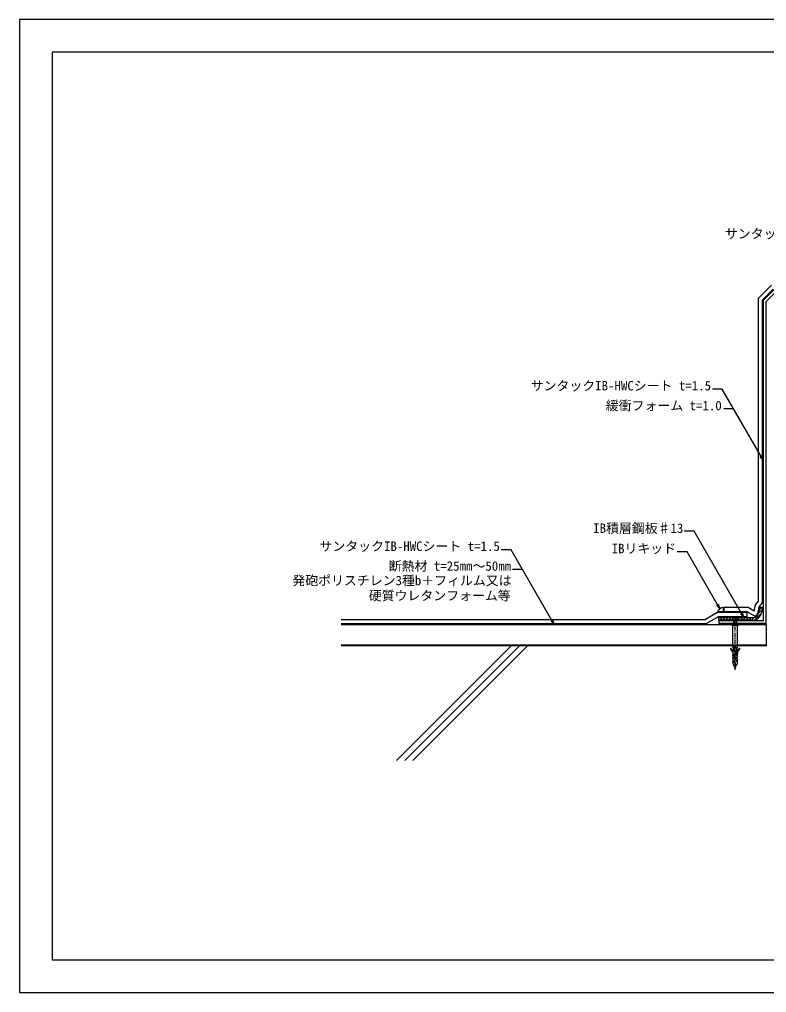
# Model space of a CAD drawing. Units: millimetres, scale not verified. Extents: x -840 to 5880, y -594 to 4158.
# Drawn here: x -840 to 2808, y -594 to 4158 of the extents above; entities that cross this region are included whole.
import ezdxf
from ezdxf.enums import TextEntityAlignment as Align

# ---------------------------------------------------------------- set-up
doc = ezdxf.new("R2010")
doc.units = ezdxf.units.MM
doc.header["$LTSCALE"] = 4
doc.linetypes.add('CHAIN1', pattern=[8, 5, -1, 1, -1])
for name, color, linetype in [('0-1_IBｼｰﾄ', 7, 'Continuous'), ('0-2_IBリキッド', 7, 'Continuous'), ('0-4_中心線', 1, 'CHAIN1'), ('0-6_図面枠', 7, 'Continuous'), ('0-7_寸法線', 7, 'Continuous'), ('0-8_文字', 5, 'Continuous'), ('0-9_断熱材', 2, 'Continuous'), ('0-A_構築線', 2, 'Continuous'), ('0-B_緩衝フォーム', 7, 'Continuous'), ('0-D_躯体', 7, 'Continuous'), ('0-E_輪郭線', 2, 'Continuous'), ('0-F_部材(積層鋼板)', 4, 'Continuous'), ('1-0_部材(ﾋﾞｽ類)', 7, 'Continuous')]:
    doc.layers.add(name, color=color, linetype=linetype)
doc.styles.add('MS Gothic', font='')
doc.styles.get('MS Gothic').set_extended_font_data('MS Gothic')

msp = doc.modelspace()

# ---------------------------------------------------------------- linework, layer by layer
at = {"layer": '0-1_IBｼｰﾄ'}
for p, q in [((2833.076, 2861.012), (2768.863, 2796.799)), ((2841.36, 2841.012), (2788.863, 2788.515)), ((2768.863, 1316.974), (2768.863, 2796.799)), ((2788.863, 1309.695), (2788.863, 2788.515)), ((2718.665, 1285.678), (2601.343, 1285.678)), ((2601.343, 1265.678), (2601.343, 1285.678)), ((2748.335, 1268.548), (2718.665, 1285.678)), ((2748.335, 1268.548), (2753.684, 1298.885)), ((2753.684, 1298.885), (2768.863, 1316.974)), ((2569.343, 1261.678), (2510.453, 1227.678)), ((2574.702, 1241.678), (2515.812, 1207.678)), ((2574.702, 1241.678), (2713.306, 1241.678)), ((2713.306, 1265.678), (2601.343, 1265.678)), ((2751.444, 1243.659), (2713.306, 1265.678)), ((730.196, 1227.678), (2510.453, 1227.678)), ((730.196, 1207.678), (2515.812, 1207.678))]:
    msp.add_line(p, q, dxfattribs=at)
for points in [[(2767.83, 1263.935), (2772.45, 1290.134), (2788.863, 1309.695)], [(2713.306, 1241.678), (2713.306, 1261.678), (2569.343, 1261.678)]]:
    msp.add_lwpolyline(points, dxfattribs=at)
msp.add_arc((2741.306, 1268.612), 26.933, 292.11188, 350, dxfattribs=at)
at = {"layer": '0-2_IBリキッド'}
for q in [(2597.343, 1285.678), (2569.343, 1265.678)]:
    msp.add_line((2597.343, 1265.678), q, dxfattribs=at)
msp.add_arc((2597.343, 1256.078), 29.6, 90, 161.07536, dxfattribs=at)
at = {"layer": '0-4_中心線'}
msp.add_line((2654.702, 981.406), (2654.702, 1241.678), dxfattribs=at)
at = {"layer": '0-6_図面枠'}
msp.add_lwpolyline([(5880, -594), (5880, 4158), (-840, 4158), (-840, -594)], close=True, dxfattribs=at)
at = {"layer": '0-7_寸法線'}
for p, q in [((2647.603, 2256.488), (2599.603, 2256.488)), ((2454.327, 1658.891), (2406.327, 1658.891)), ((2697.511, 1237.678), (2454.327, 1658.891)), ((2419.819, 1557.85), (2371.819, 1557.85)), ((2580.138, 1280.165), (2419.819, 1557.85)), ((1616.269, 1472.613), (1568.269, 1472.613))]:
    msp.add_line(p, q, dxfattribs=at)
for points in [[(2792.863, 2004.887), (2592.178, 2352.488), (2544.178, 2352.488)], [(2775.893, 2021.857), (2792.863, 2004.887), (2786.652, 2028.069)], [(1771.537, 1203.678), (1560.844, 1568.613), (1512.844, 1568.613)], [(2563.168, 1297.135), (2580.138, 1280.165), (2573.927, 1303.347)], [(2680.54, 1254.649), (2697.511, 1237.678), (2691.299, 1260.86)], [(1754.567, 1220.649), (1771.537, 1203.678), (1765.326, 1226.86)]]:
    msp.add_lwpolyline(points, dxfattribs=at)
at = {"layer": '0-9_断熱材'}
for p, q in [((730.196, 1203.678), (2806.196, 1203.678)), ((730.196, 1103.678), (2806.196, 1103.678))]:
    msp.add_line(p, q, dxfattribs=at)
at = {"layer": '0-A_構築線'}
msp.add_line((2806.196, 1203.678), (2806.196, 1103.678), dxfattribs=at)
at = {"layer": '0-B_緩衝フォーム'}
for p, q in [((2843.017, 2837.012), (2792.863, 2786.858)), ((2848.54, 2823.678), (2806.196, 2781.335)), ((2792.863, 1221.012), (2792.863, 2786.858)), ((2806.196, 1207.678), (2806.196, 2781.335)), ((2792.863, 1221.012), (2574.702, 1221.012)), ((2574.702, 1221.012), (2574.702, 1207.678)), ((2806.196, 1207.678), (2574.702, 1207.678))]:
    msp.add_line(p, q, dxfattribs=at)
at = {"layer": '0-D_躯体'}
for p, q in [((2810.196, 1099.678), (730.196, 1099.678)), ((1561.81, 1099.678), (1001.99, 539.858)), ((1601.408, 1099.678), (1041.588, 539.858)), ((1641.006, 1099.678), (1081.186, 539.858))]:
    msp.add_line(p, q, dxfattribs=at)
at = {"layer": '0-E_輪郭線'}
msp.add_lwpolyline([(5720, 3998), (-680, 3998), (-680, -434), (5720, -434)], close=True, dxfattribs=at)
at = {"layer": '0-F_部材(積層鋼板)'}
for p, q in [((2774.364, 1277.958), (2784.428, 1288.022)), ((2574.702, 1233.859), (2578.521, 1237.678)), ((2579.997, 1225.012), (2592.663, 1237.678)), ((2594.139, 1225.012), (2606.805, 1237.678)), ((2608.281, 1225.012), (2620.948, 1237.678)), ((2622.423, 1225.012), (2635.09, 1237.678)), ((2636.565, 1225.012), (2649.232, 1237.678)), ((2664.849, 1225.012), (2677.516, 1237.678)), ((2678.992, 1225.012), (2691.658, 1237.678)), ((2693.134, 1225.012), (2705.8, 1237.678)), ((2707.276, 1225.012), (2719.942, 1237.678)), ((2721.418, 1225.012), (2734.085, 1237.678)), ((2735.56, 1225.012), (2749.379, 1238.83)), ((2750.824, 1226.133), (2783.767, 1259.076)), ((2771.069, 1260.52), (2786.952, 1276.404))]:
    msp.add_line(p, q, dxfattribs=at)
at = {"layer": '0-F_部材(積層鋼板)', "color": 7}
for points in [[(2771.769, 1263.24), (2776.389, 1289.44), (2788.863, 1287.24), (2784.243, 1261.04)], [(2741.306, 1225.012), (2574.702, 1225.012), (2574.702, 1237.678), (2741.306, 1237.678)]]:
    msp.add_lwpolyline(points, dxfattribs=at)
at = {"layer": '0-F_部材(積層鋼板)'}
msp.add_lwpolyline([(2650.707, 1225.012), (2654.702, 1229.006), (2663.374, 1237.678)], dxfattribs=at)
at = {"layer": '0-F_部材(積層鋼板)', "color": 7}
for radius in [30.933, 43.6]:
    msp.add_arc((2741.306, 1268.612), radius, 270, 350, dxfattribs=at)
at = {"layer": '1-0_部材(ﾋﾞｽ類)'}
for p, q in [((2636.702, 1237.678), (2672.702, 1237.678)), ((2636.713, 1203.678), (2672.691, 1203.678)), ((2666.702, 1197.618), (2642.702, 1197.618)), ((2661.382, 1226.358), (2648.022, 1226.358)), ((2648.022, 1206.085), (2648.022, 1224.701)), ((2661.382, 1224.701), (2661.382, 1206.085)), ((2653.308, 1093.969), (2653.308, 1090.806)), ((2653.441, 1094.046), (2653.441, 1090.806)), ((2655.963, 1090.806), (2655.963, 1094.046)), ((2656.095, 1090.806), (2656.095, 1093.969)), ((2645.983, 1071.665), (2645.192, 1072.7)), ((2653.044, 1089.563), (2650.767, 1083.867)), ((2656.28, 1066.933), (2650.808, 1054.139)), ((2650.84, 1050.62), (2656.355, 1038.362)), ((2650.861, 1080.4), (2656.253, 1068.769)), ((2653.213, 1089.623), (2650.892, 1083.821)), ((2656.402, 1066.881), (2650.93, 1054.087)), ((2650.961, 1050.675), (2656.475, 1038.419)), ((2650.981, 1080.455), (2656.373, 1068.825)), ((2652.85, 1053.257), (2658.334, 1065.922)), ((2658.667, 1039.65), (2652.877, 1051.705)), ((2652.972, 1053.204), (2658.455, 1065.869)), ((2658.805, 1039.676), (2652.996, 1051.763)), ((2653.232, 1082.882), (2655.516, 1088.594)), ((2658.32, 1069.75), (2653.249, 1081.561)), ((2653.356, 1082.833), (2655.678, 1088.637)), ((2658.441, 1069.804), (2653.371, 1081.613)), ((2663.421, 1071.665), (2664.212, 1072.7)), ((2659.394, 1006.085), (2647.352, 1001.88)), ((2658.249, 1006.085), (2647.352, 1002.28)), ((2649.53, 1006.085), (2649.874, 1004.801)), ((2656.207, 1036.085), (2650.017, 1024.395)), ((2650.019, 1019.795), (2652.921, 1014.326)), ((2656.321, 1036.017), (2650.134, 1024.332)), ((2650.136, 1019.857), (2653.038, 1014.388)), ((2659.874, 1006.085), (2651.036, 1000.466)), ((2652.347, 1023.223), (2658.693, 1035.096)), ((2655.283, 1015.654), (2652.373, 1020.923)), ((2652.464, 1023.16), (2658.81, 1035.034)), ((2655.399, 1015.719), (2652.489, 1020.988)), ((2653.41, 1012.895), (2653.277, 1012.895)), ((2653.277, 1012.895), (2653.356, 1006.085)), ((2656.127, 1012.895), (2655.994, 1012.895)), ((2656.048, 1006.085), (2656.127, 1012.895)), ((2658.495, 994.979), (2651.936, 992.692)), ((2658.495, 994.579), (2651.936, 992.292)), ((2657.236, 996.239), (2652.869, 993.625)), ((2656.596, 993.85), (2653.374, 991.74))]:
    msp.add_line(p, q, dxfattribs=at)
for points in [[(2646.85, 1227.53), (2636.702, 1237.678), (2636.702, 1238.878), (2672.702, 1238.878), (2672.702, 1237.678), (2662.554, 1227.53)], [(2666.864, 1197.852), (2672.691, 1203.678), (2672.691, 1206.085), (2636.713, 1206.085), (2636.713, 1203.678), (2642.539, 1197.852)], [(2642.774, 1197.286), (2642.774, 1091.938), (2642.845, 1091.938), (2643.129, 1091.795), (2643.414, 1091.795), (2643.698, 1091.653), (2644.531, 1091.467)], [(2664.872, 1091.467), (2665.706, 1091.653), (2665.99, 1091.795), (2666.275, 1091.795), (2666.559, 1091.938), (2666.63, 1091.938), (2666.63, 1197.286)], [(2631.709, 1084.432), (2642.702, 1067.641), (2643.058, 1061.241), (2647.324, 1061.241), (2647.324, 1052.352), (2642.702, 1052.352), (2643.058, 1045.881), (2647.111, 1045.881), (2646.826, 1037.063), (2642.702, 1037.063), (2643.058, 1030.592), (2646.542, 1030.592), (2646.258, 1021.703), (2642.702, 1021.703), (2643.134, 1013.141), (2645.702, 1006.085), (2663.702, 1006.085), (2666.27, 1013.141), (2666.702, 1021.703), (2663.146, 1021.703), (2662.862, 1030.592), (2666.346, 1030.592), (2666.702, 1037.063), (2662.577, 1037.063), (2662.293, 1045.881), (2666.346, 1045.881), (2666.702, 1052.352), (2662.08, 1052.352), (2662.08, 1061.241), (2666.346, 1061.241), (2666.702, 1067.641), (2677.695, 1084.432)], [(2645.192, 1090.658), (2645.192, 1072.7), (2634.6, 1086.562)], [(2643.058, 1061.241), (2643.058, 1060.245), (2644.266, 1057.187), (2644.409, 1052.352)], [(2644.622, 1037.063), (2644.551, 1041.898), (2643.058, 1045.098), (2643.058, 1045.881)], [(2653.308, 1091.089), (2647.325, 1091.089), (2647.325, 1067.64), (2646.258, 1067.64), (2646.258, 1070.652)], [(2656.095, 1091.089), (2662.079, 1091.089), (2662.079, 1067.64), (2663.146, 1067.64), (2663.146, 1070.652)], [(2674.804, 1086.562), (2664.212, 1072.7), (2664.212, 1090.658)], [(2664.782, 1037.063), (2664.853, 1041.898), (2666.346, 1045.098), (2666.346, 1045.881)], [(2666.346, 1061.241), (2666.346, 1060.245), (2665.138, 1057.187), (2664.995, 1052.352)], [(2643.058, 1030.592), (2643.058, 1029.881), (2644.835, 1026.538), (2644.906, 1021.703)], [(2651.56, 1006.085), (2649.874, 1004.801), (2647.352, 1002.28), (2647.352, 1001.88), (2651.036, 1000.466), (2652.869, 993.625), (2651.936, 992.692), (2651.936, 992.292), (2653.374, 991.74), (2654.702, 986.782), (2656.596, 993.85), (2658.495, 994.579), (2658.495, 994.979), (2657.236, 996.239), (2659.874, 1006.085)], [(2653.41, 1006.085), (2653.41, 1009.993), (2655.994, 1009.993), (2655.994, 1006.085)], [(2666.346, 1030.592), (2666.346, 1029.881), (2664.569, 1026.538), (2664.497, 1021.703)]]:
    msp.add_lwpolyline(points, dxfattribs=at)
for centre, radius, start, end in [((2641.974, 1197.286), 0.8, 0, 45), ((2644.022, 1224.701), 4, 0, 45), ((2665.382, 1224.701), 4, 135, 180), ((2667.43, 1197.286), 0.8, 135, 180), ((2654.702, 1096.321), 2.734, 300.64443, 239.35557), ((2654.702, 1096.321), 2.601, 298.99242, 241.00758), ((2633.173, 1085.472), 1.796, 37.38183, 215.39037), ((2644.365, 1090.658), 0.827, 360, 78.37519), ((2644.258, 1070.652), 2, 0, 30.42714), ((2654.834, 1082.242), 4.38, 158.2146, 204.87271), ((2654.834, 1052.417), 4.38, 156.84042, 204.22194), ((2654.834, 1082.242), 4.247, 158.17187, 204.87271), ((2654.834, 1052.417), 4.247, 156.84042, 204.22194), ((2654.551, 1052.51), 1.858, 156.27812, 205.66734), ((2654.551, 1052.51), 1.725, 156.27812, 205.66734), ((2650.256, 1090.806), 3.052, 335.97512, 0), ((2654.834, 1082.242), 1.725, 158.20137, 203.23665), ((2650.256, 1090.806), 3.185, 338.19323, 0), ((2654.834, 1082.242), 1.593, 158.19323, 203.23665), ((2650.256, 1090.806), 5.707, 337.19074, 360), ((2650.256, 1090.806), 5.839, 338.19323, 0), ((2654.206, 1067.82), 2.256, 336.84042, 24.87271), ((2654.206, 1067.82), 2.389, 336.84042, 24.87271), ((2653.949, 1067.82), 4.778, 336.58818, 23.8287), ((2653.949, 1067.82), 4.91, 336.58818, 23.8287), ((2665.146, 1070.652), 2, 149.57286, 180), ((2665.039, 1090.658), 0.827, 101.62481, 180), ((2676.231, 1085.472), 1.796, 324.60963, 142.61817), ((2654.356, 1022.097), 4.91, 152.09899, 207.95156), ((2654.356, 1022.097), 4.778, 152.09899, 207.95156), ((2654.454, 1022.097), 2.389, 151.87656, 209.41932), ((2654.454, 1022.097), 2.256, 151.87656, 209.43109), ((2650.225, 1012.895), 3.052, 0, 27.95156), ((2650.225, 1012.895), 3.185, 0, 27.95156), ((2650.288, 1012.895), 5.707, 0, 28.91197), ((2650.288, 1012.895), 5.839, 0, 28.91198), ((2654.339, 1037.35), 2.256, 325.90086, 26.66039), ((2654.339, 1037.35), 2.389, 326.07565, 26.59167), ((2654.48, 1037.35), 4.778, 331.85925, 28.78795), ((2654.48, 1037.35), 4.91, 331.85949, 28.27499)]:
    msp.add_arc(centre, radius, start, end, dxfattribs=at)

# ---------------------------------------------------------------- texts
at = {"layer": '0-8_文字', "color": 7, "style": 'MS Gothic'}
for s, p in [('サンタックシーラー2-20Q', (2605.109, 3074.809)), ('サンタックIB-HWCシート t=1.5', (1656.411, 2332.505)), ('緩衝フォーム t=1.0', (2022.984, 2235.53)), ('IB積層鋼板♯13', (1961.525, 1636.715)), ('サンタックIB-HWCシート t=1.5', (625.078, 1548.629)), ('IBリキッド', (2051.768, 1537.623)), ('断熱材 t=25㎜～50㎜', (963.143, 1451.899)), ('発砲ポリスチレン3種b＋フィルム又は', (492.645, 1381.411)), ('硬質ウレタンフォーム等', (865.924, 1307.411))]:
    msp.add_text(s, height=46.18, dxfattribs=at).set_placement(p, align=Align.BOTTOM_LEFT)

doc.saveas('drawing.dxf')
